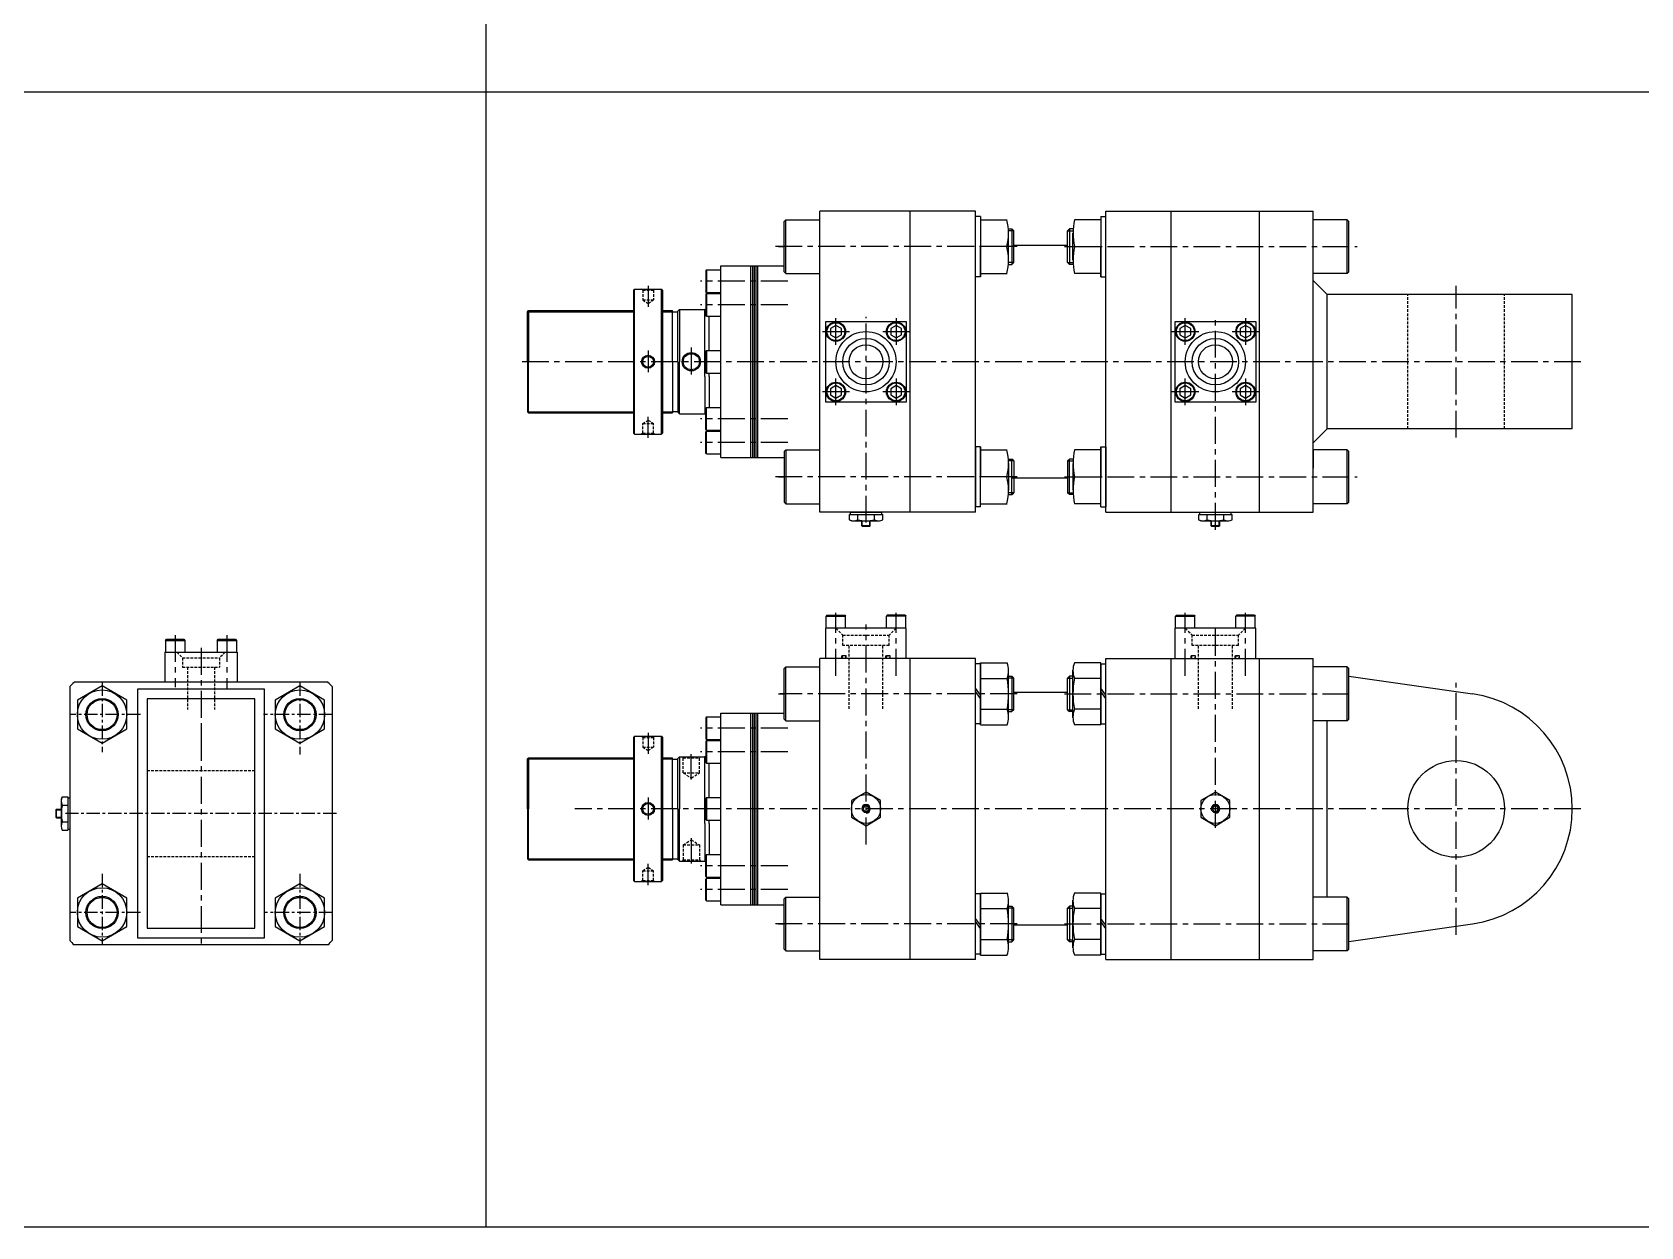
# Model space of a CAD drawing. Extents: x -819 to 10005, y 0 to 4179.
# Drawn here: x 2590 to 4087, y 0 to 1111 of the extents above; entities that cross this region are included whole.
import ezdxf

# ---------------------------------------------------------------- set-up
doc = ezdxf.new("R2010")
doc.units = 0
doc.header["$LTSCALE"] = 10
doc.header["$MEASUREMENT"] = 0
for name, pattern in [('CENTER', [2, 1.25, -0.25, 0.25, -0.25]), ('CENTERX2', [4, 2.5, -0.5, 0.5, -0.5]), ('HIDDEN', [0.375, 0.25, -0.125])]:
    doc.linetypes.add(name, pattern=pattern)
doc.layers.get('0').update_dxf_attribs({"linetype": 'CONTINUOUS'})
for name, color, linetype in [('BOM-UDEF', 3, 'CONTINUOUS'), ('CEN', 1, 'CENTERX2'), ('DIM', 2, 'CONTINUOUS'), ('ML', 7, 'CONTINUOUS')]:
    doc.layers.add(name, color=color, linetype=linetype)

msp = doc.modelspace()

# ---------------------------------------------------------------- linework, layer by layer
for p, q in [((3012.5, 0), (3012.5, 2221.7)), ((6256.2, 1055), (0, 1055)), ((3794.9, 866.9), (3781.9, 879.9)), ((3794.9, 741.9), (3781.9, 728.9)), ((3814.9, 512), (3930.2, 495.5)), ((3814.9, 265.2), (3930.2, 281.7)), ((0, 0), (10004.7, 0))]:
    msp.add_line(p, q)
at = {"color": 7, "linetype": 'Continuous'}
for p, q in [((3350.4, 657.4), (3350.4, 662.4)), ((3350.4, 662.4), (3356.7, 662.4)), ((3351.4, 662.4), (3351.4, 664.4)), ((3351.4, 664.4), (3380.5, 664.4)), ((3356.7, 662.4), (3381.5, 662.4)), ((3358.2, 657.4), (3358.2, 662.4)), ((3373.7, 657.4), (3373.7, 662.4)), ((3380.5, 662.4), (3380.5, 664.4)), ((3381.5, 657.4), (3381.5, 662.4)), ((3675.4, 657.4), (3675.4, 662.4)), ((3675.4, 662.4), (3681.7, 662.4)), ((3676.4, 662.4), (3676.4, 664.4)), ((3676.4, 664.4), (3705.5, 664.4)), ((3681.7, 662.4), (3706.5, 662.4)), ((3683.2, 657.4), (3683.2, 662.4)), ((3698.7, 657.4), (3698.7, 662.4)), ((3705.5, 662.4), (3705.5, 664.4)), ((3706.5, 657.4), (3706.5, 662.4)), ((3353.5, 656.4), (3378.4, 656.4)), ((3361.9, 656.6), (3361.9, 656.6)), ((3361.9, 651.9), (3361.9, 656.4)), ((3361.9, 651.9), (3362.4, 651.4)), ((3369.9, 651.9), (3361.9, 651.9)), ((3362.4, 651.4), (3369.4, 651.4)), ((3369.9, 651.9), (3369.4, 651.4)), ((3369.9, 651.9), (3369.9, 656.4)), ((3678.5, 656.4), (3703.4, 656.4)), ((3686.9, 656.6), (3686.9, 656.6)), ((3686.9, 651.9), (3686.9, 656.4)), ((3686.9, 651.9), (3687.4, 651.4)), ((3694.9, 651.9), (3686.9, 651.9)), ((3687.4, 651.4), (3694.4, 651.4)), ((3694.9, 651.9), (3694.4, 651.4)), ((3694.9, 651.9), (3694.9, 656.4)), ((2617.3, 396.7), (2617.3, 371.9)), ((2618.3, 399.9), (2623.3, 399.9)), ((2618.3, 392.1), (2623.3, 392.1)), ((2623.3, 399.9), (2623.3, 393.6)), ((2623.3, 398.9), (2625.3, 398.9)), ((2623.3, 393.6), (2623.3, 368.7)), ((2625.3, 398.9), (2625.3, 369.7)), ((2612.8, 388.3), (2612.3, 387.8)), ((2612.3, 387.8), (2612.3, 380.8)), ((2612.8, 380.3), (2612.3, 380.8)), ((2612.8, 388.3), (2617.3, 388.3)), ((2612.8, 380.3), (2612.8, 388.3)), ((2612.8, 380.3), (2617.3, 380.3)), ((2617.6, 388.3), (2617.6, 388.3)), ((2618.3, 376.5), (2623.3, 376.5)), ((2618.3, 368.7), (2623.3, 368.7)), ((2623.3, 369.7), (2625.3, 369.7))]:
    msp.add_line(p, q, dxfattribs=at)
for points in [[(3352.4, 380.8), (3365.9, 373), (3379.4, 380.8), (3379.4, 396.4), (3365.9, 404.2), (3352.4, 396.4)], [(3677.4, 380.8), (3690.9, 373), (3704.4, 380.8), (3704.4, 396.4), (3690.9, 404.2), (3677.4, 396.4)], [(3364.5, 391.1), (3363.1, 388.6), (3364.5, 386.1), (3367.4, 386.1), (3368.8, 388.6), (3367.4, 391.1)], [(3689.5, 391.1), (3688.1, 388.6), (3689.5, 386.1), (3692.4, 386.1), (3693.8, 388.6), (3692.4, 391.1)]]:
    msp.add_lwpolyline(points, close=True, dxfattribs=at)
msp.add_circle((3914.9, 388.6), 45)
for centre, radius in [((3365.9, 388.6), 13.5), ((3365.9, 388.6), 3.5), ((3690.9, 388.6), 13.5), ((3690.9, 388.6), 3.5)]:
    msp.add_circle(centre, radius, dxfattribs=at)
for centre, radius, start, end in [((3353.5, 662), 5.62, 235.6158, 270), ((3354.3, 664.6), 8.22, 241.7006, 298.2994), ((3365.9, 687.7), 31.3, 255.6172, 270.0141), ((3366, 687.7), 31.3, 269.9859, 284.3828), ((3377.6, 664.6), 8.22, 241.7006, 298.2994), ((3678.5, 662), 5.62, 235.6158, 270), ((3679.3, 664.6), 8.22, 241.7006, 298.2994), ((3690.9, 687.7), 31.3, 255.6172, 270.0141), ((3691, 687.7), 31.3, 269.9859, 284.3828), ((3702.6, 664.6), 8.22, 241.7006, 298.2994), ((2622.9, 396.7), 5.62, 145.6158, 180), ((2625.5, 396), 8.22, 151.7006, 208.2994), ((2648.7, 384.3), 31.3, 165.6172, 180.0141), ((2648.7, 384.3), 31.3, 179.9859, 194.3828), ((2625.5, 372.6), 8.22, 151.7006, 208.2994)]:
    msp.add_arc(centre, radius, start, end, dxfattribs=at)
msp.add_arc((3914.9, 388.6), 108, 278.1216, 81.8784)
at = {"layer": 'BOM-UDEF', "color": 0}
for p, q in [((2806.3, 499.8), (2688.3, 499.8)), ((2688.3, 499.8), (2688.3, 268.8)), ((2806.3, 268.8), (2806.3, 499.8)), ((2697.3, 490.8), (2697.3, 277.8)), ((2797.3, 490.8), (2697.3, 490.8)), ((2797.3, 277.8), (2797.3, 490.8)), ((2697.3, 277.8), (2797.3, 277.8)), ((2688.3, 268.8), (2806.3, 268.8))]:
    msp.add_line(p, q, dxfattribs=at)
at = {"layer": 'CEN', "color": 7}
for p, q in [((3498.4, 927.9), (3501.7, 927.9)), ((3558.4, 927.9), (3555.2, 927.9)), ((3498.4, 894.9), (3501.7, 894.9)), ((3558.4, 894.9), (3555.2, 894.9)), ((3498.4, 713.9), (3501.7, 713.9)), ((3558.4, 713.9), (3555.2, 713.9)), ((3498.4, 680.9), (3501.7, 680.9)), ((3558.4, 680.9), (3555.2, 680.9)), ((3498.4, 512.1), (3501.7, 512.1)), ((3558.4, 512.1), (3555.2, 512.1)), ((3498.4, 479.1), (3501.7, 479.1)), ((3558.4, 479.1), (3555.2, 479.1)), ((3498.4, 298.1), (3501.7, 298.1)), ((3558.4, 298.1), (3555.2, 298.1)), ((3498.4, 265.1), (3501.7, 265.1)), ((3558.4, 265.1), (3555.2, 265.1))]:
    msp.add_line(p, q, dxfattribs=at)
at = {"layer": 'CEN'}
for p, q in [((3506.4, 911.4), (3281.6, 911.4)), ((3284.5, 911.4), (3289.9, 911.4)), ((3550.5, 911.4), (3822.9, 911.4)), ((3163.2, 875.1), (3163.2, 855.6)), ((3293.2, 879.4), (3211.8, 879.4)), ((3914.9, 733.9), (3914.9, 874.9)), ((3293.2, 857.4), (3211.8, 857.4)), ((3337.9, 820), (3337.9, 844.8)), ((3365.9, 654.8), (3365.9, 846.1)), ((3393.9, 844.8), (3393.9, 820)), ((3662.9, 820), (3662.9, 844.8)), ((3690.9, 648.2), (3690.9, 846.1)), ((3718.9, 844.8), (3718.9, 820)), ((3325.5, 832.4), (3350.4, 832.4)), ((3381.5, 832.4), (3406.4, 832.4)), ((3650.5, 832.4), (3675.4, 832.4)), ((3706.5, 832.4), (3731.4, 832.4)), ((3163.2, 814.9), (3163.2, 794.6)), ((3203.4, 817.5), (3203.4, 791.2)), ((4030.9, 804.4), (3041.8, 804.4)), ((3337.9, 764), (3337.9, 788.8)), ((3393.9, 788.8), (3393.9, 764)), ((3662.9, 764), (3662.9, 788.8)), ((3718.9, 788.8), (3718.9, 764)), ((3350.4, 776.4), (3325.5, 776.4)), ((3406.4, 776.4), (3381.5, 776.4)), ((3675.4, 776.4), (3650.5, 776.4)), ((3731.4, 776.4), (3706.5, 776.4)), ((3163.2, 733.6), (3163.2, 753.2)), ((3293.2, 751.4), (3211.8, 751.4)), ((3293.2, 729.4), (3211.8, 729.4)), ((3506.4, 697.4), (3281.6, 697.4)), ((3284.5, 697.4), (3289.9, 697.4)), ((3550.5, 697.4), (3822.9, 697.4)), ((3337.9, 512.3), (3337.9, 571)), ((3393.9, 512.3), (3393.9, 571)), ((3662.9, 512.3), (3662.9, 571)), ((3718.9, 512.3), (3718.9, 571)), ((3365.9, 355.5), (3365.9, 560)), ((3690.9, 371), (3690.9, 560)), ((2723.3, 550.3), (2723.3, 501.7)), ((2771.3, 550.3), (2771.3, 500.7)), ((2747.3, 538.3), (2747.3, 258.3)), ((3284.5, 495.6), (3289.9, 495.6)), ((3506.4, 495.6), (3285.6, 495.6)), ((3550.5, 495.6), (3818.9, 495.6)), ((3914.9, 271.5), (3914.9, 505.7)), ((2747.3, 467.8), (2747.3, 440.8)), ((3163.2, 459.3), (3163.2, 439.8)), ((3293.2, 463.6), (3211.8, 463.6)), ((3203.4, 415.9), (3203.4, 439.4)), ((3293.2, 441.6), (3211.8, 441.6)), ((3163.2, 399.1), (3163.2, 378.8)), ((4030.9, 388.6), (3094.9, 388.6)), ((3203.4, 361.3), (3203.4, 337.8)), ((3163.2, 317.8), (3163.2, 337.4)), ((3293.2, 335.6), (3211.8, 335.6)), ((3293.2, 313.6), (3211.8, 313.6)), ((3506.4, 281.6), (3281.6, 281.6)), ((3284.5, 281.6), (3289.9, 281.6)), ((3550.5, 281.6), (3781.9, 281.6)), ((3550.5, 281.6), (3818.9, 281.6))]:
    msp.add_line(p, q, dxfattribs=at)
at = {"layer": 'DIM'}
for p, q in [((3503.4, 926.1), (3498.4, 926.1)), ((3553.4, 926.1), (3558.4, 926.1)), ((3503.4, 896.6), (3498.4, 896.6)), ((3553.4, 896.6), (3558.4, 896.6)), ((3050.9, 850.9), (3149.7, 850.9)), ((3050.9, 850.9), (3149.7, 850.9)), ((3176.7, 850.9), (3185.9, 850.9)), ((3176.7, 850.9), (3185.9, 850.9)), ((3050.9, 757.9), (3149.7, 757.9)), ((3050.9, 757.9), (3149.7, 757.9)), ((3176.7, 757.9), (3185.9, 757.9)), ((3176.7, 757.9), (3185.9, 757.9)), ((3503.4, 712.1), (3498.4, 712.1)), ((3553.4, 712.1), (3558.4, 712.1)), ((3503.4, 682.6), (3498.4, 682.6)), ((3553.4, 682.6), (3558.4, 682.6)), ((3503.4, 510.3), (3498.4, 510.3)), ((3553.4, 510.3), (3558.4, 510.3)), ((3503.4, 480.8), (3498.4, 480.8)), ((3553.4, 480.8), (3558.4, 480.8)), ((3050.9, 435.1), (3149.7, 435.1)), ((3050.9, 435.1), (3149.7, 435.1)), ((3176.7, 435.1), (3185.9, 435.1)), ((3176.7, 435.1), (3185.9, 435.1)), ((3050.9, 342.1), (3149.7, 342.1)), ((3050.9, 342.1), (3149.7, 342.1)), ((3176.7, 342.1), (3185.9, 342.1)), ((3176.7, 342.1), (3185.9, 342.1)), ((3503.4, 296.3), (3498.4, 296.3)), ((3553.4, 296.3), (3558.4, 296.3)), ((3503.4, 266.8), (3498.4, 266.8)), ((3553.4, 266.8), (3558.4, 266.8))]:
    msp.add_line(p, q, dxfattribs=at)
at = {"layer": 'ML'}
for p, q in [((3467.9, 944.4), (3322.9, 944.4)), ((3322.9, 664.4), (3322.9, 944.4)), ((3322.9, 664.4), (3322.9, 944.4)), ((3322.9, 664.4), (3322.9, 944.4)), ((3406.9, 664.4), (3406.9, 944.4)), ((3467.9, 664.4), (3467.9, 944.4)), ((3588.9, 944.4), (3781.9, 944.4)), ((3588.9, 664.4), (3588.9, 944.4)), ((3649.9, 664.4), (3649.9, 944.4)), ((3731.9, 664.4), (3731.9, 944.4)), ((3731.9, 664.4), (3731.9, 944.4)), ((3731.9, 664.4), (3731.9, 944.4)), ((3781.9, 664.4), (3781.9, 944.4)), ((3289.9, 934.9), (3291.4, 936.4)), ((3291.4, 936.4), (3289.9, 934.9)), ((3289.9, 887.9), (3289.9, 934.9)), ((3291.4, 886.4), (3291.4, 936.4)), ((3291.4, 936.4), (3322.9, 936.4)), ((3467.9, 883.4), (3467.9, 939.4)), ((3472.4, 939.4), (3467.9, 939.4)), ((3472.4, 939.4), (3472.4, 883.4)), ((3472.4, 936.4), (3497.1, 936.4)), ((3501.7, 927.9), (3501.7, 894.9)), ((3501.7, 927.9), (3503.4, 926.1)), ((3555.2, 927.9), (3553.4, 926.1)), ((3555.2, 927.9), (3555.2, 894.9)), ((3584.4, 936.4), (3559.8, 936.4)), ((3584.4, 939.4), (3584.4, 883.4)), ((3584.4, 939.4), (3588.9, 939.4)), ((3588.9, 883.4), (3588.9, 939.4)), ((3813.4, 936.4), (3781.9, 936.4)), ((3813.4, 886.4), (3813.4, 936.4)), ((3813.4, 936.4), (3814.9, 934.9)), ((3814.9, 934.9), (3813.4, 936.4)), ((3814.9, 887.9), (3814.9, 934.9)), ((3498.4, 898.9), (3498.4, 923.9)), ((3503.4, 896.6), (3503.4, 926.1)), ((3503.4, 898.9), (3503.4, 923.9)), ((3553.4, 896.6), (3553.4, 926.1)), ((3553.4, 898.9), (3553.4, 923.9)), ((3558.4, 898.9), (3558.4, 923.9)), ((3472.4, 883.4), (3472.4, 911.4)), ((3497.1, 911.4), (3472.4, 911.4)), ((3553.4, 912.5), (3503.4, 912.5)), ((3559.8, 911.4), (3584.4, 911.4)), ((3584.4, 883.4), (3584.4, 911.4)), ((3217.6, 889.9), (3216.9, 889.2)), ((3216.9, 889.2), (3216.9, 869.6)), ((3217.6, 889.9), (3230.9, 889.9)), ((3217.6, 889.9), (3217.6, 868.9)), ((3230.9, 715.2), (3230.9, 893.5)), ((3230.9, 893.5), (3289.9, 893.5)), ((3258.9, 715.2), (3258.9, 893.5)), ((3260.5, 715.2), (3260.5, 893.5)), ((3262.1, 715.2), (3262.1, 893.5)), ((3263.7, 715.2), (3263.7, 893.5)), ((3265.3, 715.2), (3265.3, 893.5)), ((3291.4, 886.4), (3289.9, 887.9)), ((3289.9, 887.9), (3291.4, 886.4)), ((3291.4, 886.4), (3322.9, 886.4)), ((3472.4, 883.4), (3467.9, 883.4)), ((3472.4, 886.4), (3497.1, 886.4)), ((3503.4, 896.6), (3501.7, 894.9)), ((3553.4, 896.6), (3555.2, 894.9)), ((3584.4, 886.4), (3559.8, 886.4)), ((3584.4, 883.4), (3588.9, 883.4)), ((3813.4, 886.4), (3781.9, 886.4)), ((3814.9, 887.9), (3813.4, 886.4)), ((3813.4, 886.4), (3814.9, 887.9)), ((3150.7, 871.9), (3149.7, 870.9)), ((3149.7, 870.9), (3149.7, 737.9)), ((3150.7, 736.9), (3150.7, 871.9)), ((3150.7, 871.9), (3175.7, 871.9)), ((3175.7, 736.9), (3175.7, 871.9)), ((3175.7, 871.9), (3176.7, 870.9)), ((3176.7, 870.9), (3176.7, 737.9)), ((3217.6, 868.9), (3216.9, 869.6)), ((3217.6, 867.9), (3216.9, 867.2)), ((3217.6, 868.9), (3230.9, 868.9)), ((3217.6, 867.9), (3230.9, 867.9)), ((3217.6, 867.9), (3217.6, 846.9)), ((3216.9, 853.3), (3215.9, 852.9)), ((3216.9, 867.2), (3216.9, 847.6)), ((4022.9, 866.9), (3794.9, 866.9)), ((3794.9, 741.9), (3794.9, 866.9)), ((4022.9, 741.9), (4022.9, 866.9)), ((3050.9, 850.9), (3051.9, 851.9)), ((3050.9, 850.9), (3051.9, 851.9)), ((3050.9, 804.4), (3050.9, 850.9)), ((3050.9, 804.4), (3050.9, 850.9)), ((3051.9, 851.9), (3149.7, 851.9)), ((3051.9, 851.9), (3051.9, 804.4)), ((3051.9, 851.9), (3149.7, 851.9)), ((3051.9, 851.9), (3051.9, 804.4)), ((3176.7, 851.9), (3185.9, 851.9)), ((3176.7, 851.9), (3185.9, 851.9)), ((3185.9, 804.4), (3185.9, 851.9)), ((3185.9, 804.4), (3185.9, 851.9)), ((3185.9, 850.8), (3190.9, 850.8)), ((3185.9, 850.8), (3190.9, 850.8)), ((3190.9, 851.4), (3192.4, 852.9)), ((3190.9, 804.4), (3190.9, 851.4)), ((3192.4, 852.9), (3215.9, 852.9)), ((3192.4, 852.9), (3192.4, 804.4)), ((3215.9, 790.8), (3215.9, 852.9)), ((3217.6, 846.9), (3216.9, 847.6)), ((3217.6, 846.9), (3230.9, 846.9)), ((3219.9, 814.9), (3219.9, 846.9)), ((3328.4, 766.9), (3328.4, 841.9)), ((3328.4, 841.9), (3403.4, 841.9)), ((3403.4, 841.9), (3403.4, 766.9)), ((3653.4, 766.9), (3653.4, 841.9)), ((3653.4, 841.9), (3728.4, 841.9)), ((3728.4, 841.9), (3728.4, 766.9)), ((3217.6, 814.9), (3216.9, 814.2)), ((3216.9, 814.2), (3216.9, 794.6)), ((3217.6, 814.9), (3230.9, 814.9)), ((3217.6, 814.9), (3217.6, 793.9)), ((3050.9, 804.4), (3050.9, 757.9)), ((3050.9, 804.4), (3050.9, 757.9)), ((3051.9, 756.9), (3051.9, 804.4)), ((3051.9, 756.9), (3051.9, 804.4)), ((3185.9, 804.4), (3185.9, 756.9)), ((3185.9, 804.4), (3185.9, 756.9)), ((3190.9, 804.4), (3190.9, 757.4)), ((3190.9, 804.4), (3190.9, 757.4)), ((3192.4, 755.9), (3192.4, 804.4)), ((3217.6, 793.9), (3216.9, 794.6)), ((3217.6, 793.9), (3230.9, 793.9)), ((3219.9, 790.8), (3219.9, 793.9)), ((3215.9, 790.8), (3215.9, 755.9)), ((3219.9, 790.8), (3219.9, 761.9)), ((3403.4, 766.9), (3328.4, 766.9)), ((3728.4, 766.9), (3653.4, 766.9)), ((3050.9, 757.9), (3051.9, 756.9)), ((3050.9, 757.9), (3051.9, 756.9)), ((3051.9, 756.9), (3149.7, 756.9)), ((3051.9, 756.9), (3149.7, 756.9)), ((3176.7, 756.9), (3185.9, 756.9)), ((3176.7, 756.9), (3185.9, 756.9)), ((3185.9, 758), (3190.9, 758)), ((3185.9, 758), (3190.9, 758)), ((3190.9, 757.4), (3192.4, 755.9)), ((3192.4, 755.9), (3215.9, 755.9)), ((3216.9, 755.5), (3215.9, 755.9)), ((3217.6, 761.9), (3216.9, 761.2)), ((3216.9, 741.6), (3216.9, 761.2)), ((3217.6, 740.9), (3217.6, 761.9)), ((3217.6, 761.9), (3230.9, 761.9)), ((3150.7, 736.9), (3149.7, 737.9)), ((3150.7, 736.9), (3175.7, 736.9)), ((3175.7, 736.9), (3176.7, 737.9)), ((3217.6, 740.9), (3216.9, 741.6)), ((3217.6, 739.9), (3216.9, 739.2)), ((3216.9, 719.6), (3216.9, 739.2)), ((3217.6, 740.9), (3230.9, 740.9)), ((3217.6, 718.9), (3217.6, 739.9)), ((3217.6, 739.9), (3230.9, 739.9)), ((4022.9, 741.9), (3794.9, 741.9)), ((3217.6, 718.9), (3216.9, 719.6)), ((3217.6, 718.9), (3230.9, 718.9)), ((3291.4, 722.4), (3289.9, 720.9)), ((3289.9, 720.9), (3291.4, 722.4)), ((3289.9, 720.9), (3289.9, 673.9)), ((3291.4, 722.4), (3322.9, 722.4)), ((3291.4, 722.4), (3291.4, 672.4)), ((3467.9, 725.4), (3467.9, 669.4)), ((3472.4, 725.4), (3467.9, 725.4)), ((3472.4, 669.4), (3472.4, 725.4)), ((3472.4, 725.4), (3472.4, 697.4)), ((3472.4, 722.4), (3497.1, 722.4)), ((3584.4, 722.4), (3559.8, 722.4)), ((3584.4, 725.4), (3584.4, 697.4)), ((3584.4, 669.4), (3584.4, 725.4)), ((3584.4, 725.4), (3588.9, 725.4)), ((3588.9, 725.4), (3588.9, 669.4)), ((3813.4, 722.4), (3781.9, 722.4)), ((3781.9, 722.4), (3781.9, 705.3)), ((3813.4, 672.4), (3813.4, 722.4)), ((3814.9, 720.9), (3813.4, 722.4)), ((3813.4, 722.4), (3814.9, 720.9)), ((3814.9, 673.9), (3814.9, 720.9)), ((3230.9, 715.2), (3289.9, 715.2)), ((3498.4, 709.9), (3498.4, 684.9)), ((3501.7, 680.9), (3501.7, 713.9)), ((3503.4, 712.1), (3501.7, 713.9)), ((3503.4, 712.1), (3503.4, 682.6)), ((3503.4, 709.9), (3503.4, 684.9)), ((3553.4, 712.1), (3555.2, 713.9)), ((3553.4, 712.1), (3553.4, 682.6)), ((3553.4, 709.9), (3553.4, 684.9)), ((3555.2, 680.9), (3555.2, 713.9)), ((3558.4, 709.9), (3558.4, 684.9)), ((3497.1, 697.4), (3472.4, 697.4)), ((3553.4, 696.2), (3500.9, 696.2)), ((3559.8, 697.4), (3584.4, 697.4)), ((3289.9, 673.9), (3291.4, 672.4)), ((3291.4, 672.4), (3289.9, 673.9)), ((3501.7, 680.9), (3503.4, 682.6)), ((3555.2, 680.9), (3553.4, 682.6)), ((3813.4, 672.4), (3814.9, 673.9)), ((3814.9, 673.9), (3813.4, 672.4)), ((3291.4, 672.4), (3322.9, 672.4)), ((3467.9, 664.4), (3322.9, 664.4)), ((3472.4, 669.4), (3467.9, 669.4)), ((3472.4, 672.4), (3497.1, 672.4)), ((3584.4, 672.4), (3559.8, 672.4)), ((3584.4, 669.4), (3588.9, 669.4)), ((3588.9, 664.4), (3731.9, 664.4)), ((3588.9, 664.4), (3781.9, 664.4)), ((3813.4, 672.4), (3781.9, 672.4)), ((3403.4, 556.6), (3328.4, 556.6)), ((3328.4, 528.6), (3328.4, 556.6)), ((3329.6, 568.6), (3328.9, 567.9)), ((3328.9, 567.9), (3346.9, 567.9)), ((3328.9, 556.6), (3328.9, 567.9)), ((3329.6, 568.6), (3346.2, 568.6)), ((3346.2, 568.6), (3346.9, 567.9)), ((3346.9, 556.6), (3346.9, 567.9)), ((3385.6, 568.6), (3384.9, 567.9)), ((3384.9, 556.6), (3384.9, 567.9)), ((3402.9, 567.9), (3384.9, 567.9)), ((3402.2, 568.6), (3385.6, 568.6)), ((3402.2, 568.6), (3402.9, 567.9)), ((3402.9, 556.6), (3402.9, 567.9)), ((3403.4, 528.6), (3403.4, 556.6)), ((3728.4, 556.6), (3653.4, 556.6)), ((3653.4, 528.6), (3653.4, 556.6)), ((3654.6, 568.6), (3653.9, 567.9)), ((3653.9, 567.9), (3671.9, 567.9)), ((3653.9, 556.6), (3653.9, 567.9)), ((3654.6, 568.6), (3671.2, 568.6)), ((3671.2, 568.6), (3671.9, 567.9)), ((3671.9, 556.6), (3671.9, 567.9)), ((3710.6, 568.6), (3709.9, 567.9)), ((3727.9, 567.9), (3709.9, 567.9)), ((3709.9, 556.6), (3709.9, 567.9)), ((3727.2, 568.6), (3710.6, 568.6)), ((3727.2, 568.6), (3727.9, 567.9)), ((3727.9, 556.6), (3727.9, 567.9)), ((3728.4, 528.6), (3728.4, 556.6)), ((2714.3, 545.3), (2715.3, 546.3)), ((2714.3, 545.3), (2732.3, 545.3)), ((2714.3, 545.3), (2714.3, 534.3)), ((2715.3, 546.3), (2731.3, 546.3)), ((2731.3, 546.3), (2732.3, 545.3)), ((2732.3, 545.3), (2732.3, 534.3)), ((2762.3, 545.3), (2763.3, 546.3)), ((2762.3, 545.3), (2780.3, 545.3)), ((2762.3, 545.3), (2762.3, 534.3)), ((2763.3, 546.3), (2779.3, 546.3)), ((2779.3, 546.3), (2780.3, 545.3)), ((2780.3, 545.3), (2780.3, 534.3)), ((2713.8, 534.3), (2780.8, 534.3)), ((2713.8, 534.3), (2713.8, 506.3)), ((2780.8, 534.3), (2780.8, 506.3)), ((3322.9, 248.6), (3322.9, 528.6)), ((3467.9, 528.6), (3322.9, 528.6)), ((3406.9, 248.6), (3406.9, 528.6)), ((3467.9, 248.6), (3467.9, 528.6)), ((3472.4, 466.7), (3472.4, 524.4)), ((3472.4, 524.4), (3497.1, 524.4)), ((3584.4, 524.4), (3559.8, 524.4)), ((3584.4, 466.7), (3584.4, 524.4)), ((3588.9, 528.6), (3781.9, 528.6)), ((3588.9, 248.6), (3588.9, 528.6)), ((3588.9, 248.6), (3588.9, 528.6)), ((3649.9, 248.6), (3649.9, 528.6)), ((3731.9, 248.6), (3731.9, 528.6)), ((3731.9, 248.6), (3731.9, 528.6)), ((3781.9, 248.6), (3781.9, 528.6)), ((3291.4, 520.6), (3289.9, 519.1)), ((3289.9, 519.1), (3291.4, 520.6)), ((3289.9, 472.1), (3289.9, 519.1)), ((3291.4, 470.6), (3291.4, 520.6)), ((3291.4, 520.6), (3322.9, 520.6)), ((3467.9, 467.6), (3467.9, 523.6)), ((3472.4, 523.6), (3467.9, 523.6)), ((3472.4, 523.6), (3472.4, 467.6)), ((3472.4, 510), (3497.1, 510)), ((3498.4, 473.4), (3498.4, 517.8)), ((3501.7, 512.1), (3501.7, 479.1)), ((3501.7, 512.1), (3503.4, 510.3)), ((3503.4, 480.8), (3503.4, 510.3)), ((3555.2, 512.1), (3553.4, 510.3)), ((3553.4, 480.8), (3553.4, 510.3)), ((3555.2, 512.1), (3555.2, 479.1)), ((3558.4, 473.4), (3558.4, 517.8)), ((3584.4, 510), (3559.8, 510)), ((3584.4, 523.6), (3584.4, 467.6)), ((3584.4, 523.6), (3588.9, 523.6)), ((3588.9, 467.6), (3588.9, 523.6)), ((3731.9, 467.6), (3731.9, 523.6)), ((3813.4, 520.6), (3781.9, 520.6)), ((3813.4, 470.6), (3813.4, 520.6)), ((3813.4, 520.6), (3814.9, 519.1)), ((3814.9, 519.1), (3813.4, 520.6)), ((3814.9, 472.1), (3814.9, 519.1)), ((2625.3, 502.5), (2625.3, 266.2)), ((2865.5, 506.3), (2629.2, 506.3)), ((2869.3, 502.5), (2869.3, 266.2)), ((3472.4, 494.5), (3467.9, 500.8)), ((3472.4, 491.4), (3467.9, 497.8)), ((3553.4, 496.7), (3503.4, 496.7)), ((3588.9, 494.5), (3584.4, 500.8)), ((3588.9, 491.4), (3584.4, 497.8)), ((3472.4, 481.2), (3497.1, 481.2)), ((3503.4, 480.8), (3501.7, 479.1)), ((3553.4, 480.8), (3555.2, 479.1)), ((3584.4, 481.2), (3559.8, 481.2)), ((3217.6, 474.1), (3216.9, 473.4)), ((3216.9, 473.4), (3216.9, 453.8)), ((3217.6, 474.1), (3230.9, 474.1)), ((3217.6, 474.1), (3217.6, 453.1)), ((3230.9, 299.4), (3230.9, 477.7)), ((3230.9, 477.7), (3289.9, 477.7)), ((3258.9, 299.4), (3258.9, 477.7)), ((3260.5, 299.4), (3260.5, 477.7)), ((3262.1, 299.4), (3262.1, 477.7)), ((3263.7, 299.4), (3263.7, 477.7)), ((3265.3, 299.4), (3265.3, 477.7)), ((3289.9, 472.1), (3291.4, 470.6)), ((3291.4, 470.6), (3289.9, 472.1)), ((3291.4, 470.6), (3322.9, 470.6)), ((3472.4, 467.6), (3467.9, 467.6)), ((3472.4, 466.7), (3497.1, 466.7)), ((3584.4, 466.7), (3559.8, 466.7)), ((3584.4, 467.6), (3588.9, 467.6)), ((3813.4, 470.6), (3781.9, 470.6)), ((3794.9, 306.6), (3794.9, 470.6)), ((3814.9, 472.1), (3813.4, 470.6)), ((3813.4, 470.6), (3814.9, 472.1)), ((3150.7, 456.1), (3149.7, 455.1)), ((3149.7, 455.1), (3149.7, 322.1)), ((3150.7, 321.1), (3150.7, 456.1)), ((3150.7, 456.1), (3175.7, 456.1)), ((3175.7, 321.1), (3175.7, 456.1)), ((3175.7, 456.1), (3176.7, 455.1)), ((3176.7, 455.1), (3176.7, 322.1)), ((3217.6, 453.1), (3216.9, 453.8)), ((3217.6, 452.1), (3216.9, 451.4)), ((3216.9, 451.4), (3216.9, 431.8)), ((3217.6, 453.1), (3230.9, 453.1)), ((3217.6, 452.1), (3230.9, 452.1)), ((3217.6, 452.1), (3217.6, 431.1)), ((3050.9, 435.1), (3051.9, 436.1)), ((3050.9, 435.1), (3051.9, 436.1)), ((3050.9, 388.6), (3050.9, 435.1)), ((3050.9, 388.6), (3050.9, 435.1)), ((3051.9, 436.1), (3149.7, 436.1)), ((3051.9, 436.1), (3051.9, 388.6)), ((3051.9, 436.1), (3149.7, 436.1)), ((3051.9, 436.1), (3051.9, 388.6)), ((3176.7, 436.1), (3185.9, 436.1)), ((3176.7, 436.1), (3185.9, 436.1)), ((3185.9, 388.6), (3185.9, 436.1)), ((3185.9, 388.6), (3185.9, 436.1)), ((3185.9, 435), (3190.9, 435)), ((3185.9, 435), (3190.9, 435)), ((3190.9, 435.6), (3192.4, 437.1)), ((3190.9, 388.6), (3190.9, 435.6)), ((3192.4, 437.1), (3215.9, 437.1)), ((3192.4, 437.1), (3192.4, 388.6)), ((3216.9, 437.5), (3215.9, 437.1)), ((3215.9, 375), (3215.9, 437.1)), ((3217.6, 431.1), (3216.9, 431.8)), ((3217.6, 431.1), (3230.9, 431.1)), ((3219.9, 399.1), (3219.9, 431.1)), ((3217.6, 399.1), (3216.9, 398.4)), ((3216.9, 398.4), (3216.9, 378.8)), ((3217.6, 399.1), (3230.9, 399.1)), ((3217.6, 399.1), (3217.6, 378.1)), ((3050.9, 388.6), (3050.9, 342.1)), ((3050.9, 388.6), (3050.9, 342.1)), ((3051.9, 341.1), (3051.9, 388.6)), ((3051.9, 341.1), (3051.9, 388.6)), ((3185.9, 388.6), (3185.9, 341.1)), ((3185.9, 388.6), (3185.9, 341.1)), ((3190.9, 388.6), (3190.9, 341.6)), ((3190.9, 388.6), (3190.9, 341.6)), ((3192.4, 340.1), (3192.4, 388.6)), ((3215.9, 375), (3215.9, 340.1)), ((3217.6, 378.1), (3216.9, 378.8)), ((3217.6, 378.1), (3230.9, 378.1)), ((3219.9, 375), (3219.9, 378.1)), ((3219.9, 375), (3219.9, 346.1)), ((3217.6, 346.1), (3216.9, 345.4)), ((3216.9, 325.8), (3216.9, 345.4)), ((3217.6, 325.1), (3217.6, 346.1)), ((3217.6, 346.1), (3230.9, 346.1)), ((3050.9, 342.1), (3051.9, 341.1)), ((3050.9, 342.1), (3051.9, 341.1)), ((3051.9, 341.1), (3149.7, 341.1)), ((3051.9, 341.1), (3149.7, 341.1)), ((3176.7, 341.1), (3185.9, 341.1)), ((3176.7, 341.1), (3185.9, 341.1)), ((3185.9, 342.2), (3190.9, 342.2)), ((3185.9, 342.2), (3190.9, 342.2)), ((3190.9, 341.6), (3192.4, 340.1)), ((3192.4, 340.1), (3215.9, 340.1)), ((3216.9, 339.7), (3215.9, 340.1)), ((3150.7, 321.1), (3149.7, 322.1)), ((3150.7, 321.1), (3175.7, 321.1)), ((3175.7, 321.1), (3176.7, 322.1)), ((3217.6, 325.1), (3216.9, 325.8)), ((3217.6, 324.1), (3216.9, 323.4)), ((3216.9, 303.8), (3216.9, 323.4)), ((3217.6, 325.1), (3230.9, 325.1)), ((3217.6, 303.1), (3217.6, 324.1)), ((3217.6, 324.1), (3230.9, 324.1)), ((3217.6, 303.1), (3216.9, 303.8)), ((3217.6, 303.1), (3230.9, 303.1)), ((3230.9, 299.4), (3289.9, 299.4)), ((3291.4, 306.6), (3289.9, 305.1)), ((3289.9, 305.1), (3291.4, 306.6)), ((3289.9, 258.1), (3289.9, 305.1)), ((3291.4, 306.6), (3322.9, 306.6)), ((3291.4, 256.6), (3291.4, 306.6)), ((3467.9, 253.6), (3467.9, 309.6)), ((3472.4, 309.6), (3467.9, 309.6)), ((3472.4, 310.4), (3497.1, 310.4)), ((3472.4, 252.7), (3472.4, 310.4)), ((3472.4, 309.6), (3472.4, 253.6)), ((3498.4, 259.4), (3498.4, 303.8)), ((3558.4, 259.4), (3558.4, 303.8)), ((3584.4, 310.4), (3559.8, 310.4)), ((3584.4, 252.7), (3584.4, 310.4)), ((3584.4, 309.6), (3584.4, 253.6)), ((3584.4, 309.6), (3588.9, 309.6)), ((3588.9, 253.6), (3588.9, 309.6)), ((3813.4, 306.6), (3781.9, 306.6)), ((3813.4, 256.6), (3813.4, 306.6)), ((3814.9, 305.1), (3813.4, 306.6)), ((3813.4, 306.6), (3814.9, 305.1)), ((3814.9, 258.1), (3814.9, 305.1)), ((3472.4, 280.5), (3467.9, 286.8)), ((3472.4, 296), (3497.1, 296)), ((3501.7, 298.1), (3501.7, 265.1)), ((3501.7, 298.1), (3503.4, 296.3)), ((3503.4, 266.8), (3503.4, 296.3)), ((3555.2, 298.1), (3553.4, 296.3)), ((3553.4, 266.8), (3553.4, 296.3)), ((3555.2, 298.1), (3555.2, 265.1)), ((3584.4, 296), (3559.8, 296)), ((3588.9, 280.5), (3584.4, 286.8)), ((3472.4, 277.4), (3467.9, 283.8)), ((3553.4, 280.4), (3503.4, 280.4)), ((3588.9, 277.4), (3584.4, 283.8)), ((2865.5, 262.3), (2629.2, 262.3)), ((3289.9, 258.1), (3291.4, 256.6)), ((3291.4, 256.6), (3289.9, 258.1)), ((3291.4, 256.6), (3322.9, 256.6)), ((3472.4, 267.2), (3497.1, 267.2)), ((3503.4, 266.8), (3501.7, 265.1)), ((3553.4, 266.8), (3555.2, 265.1)), ((3584.4, 267.2), (3559.8, 267.2)), ((3813.4, 256.6), (3781.9, 256.6)), ((3813.4, 256.6), (3814.9, 258.1)), ((3814.9, 258.1), (3813.4, 256.6)), ((3467.9, 248.6), (3322.9, 248.6)), ((3472.4, 253.6), (3467.9, 253.6)), ((3472.4, 252.7), (3497.1, 252.7)), ((3584.4, 252.7), (3559.8, 252.7)), ((3584.4, 253.6), (3588.9, 253.6)), ((3588.9, 248.6), (3781.9, 248.6))]:
    msp.add_line(p, q, dxfattribs=at)
at = {"layer": 'ML', "color": 2, "linetype": 'HIDDEN'}
for p, q in [((3158.2, 870.9), (3157.2, 871.9)), ((3158.2, 870.9), (3168.2, 870.9)), ((3158.2, 870.9), (3158.2, 861.9)), ((3168.2, 870.9), (3169.2, 871.9)), ((3168.2, 870.9), (3168.2, 861.9)), ((3158.2, 861.9), (3168.2, 861.9)), ((3158.2, 861.9), (3163.2, 858.7)), ((3163.2, 858.7), (3168.2, 861.9)), ((3869.9, 741.9), (3869.9, 866.9)), ((3959.9, 741.9), (3959.9, 866.9)), ((3158.2, 746.9), (3163.2, 750.1)), ((3163.2, 750.1), (3168.2, 746.9)), ((3158.2, 737.9), (3157.2, 736.9)), ((3158.2, 746.9), (3168.2, 746.9)), ((3158.2, 737.9), (3158.2, 746.9)), ((3158.2, 737.9), (3168.2, 737.9)), ((3168.2, 737.9), (3168.2, 746.9)), ((3168.2, 737.9), (3169.2, 736.9)), ((3337.9, 556.6), (3344.3, 550.2)), ((3393.9, 556.6), (3387.5, 550.2)), ((3662.9, 556.6), (3669.3, 550.2)), ((3718.9, 556.6), (3712.5, 550.2)), ((3344.3, 540.6), (3344.3, 550.2)), ((3344.3, 550.2), (3387.5, 550.2)), ((3387.5, 540.6), (3344.3, 540.6)), ((3350.2, 481.6), (3350.2, 540.6)), ((3381.7, 481.6), (3381.7, 540.6)), ((3387.5, 540.6), (3387.5, 550.2)), ((3669.3, 550.2), (3712.5, 550.2)), ((3669.3, 540.6), (3669.3, 550.2)), ((3712.5, 540.6), (3669.3, 540.6)), ((3675.2, 481.6), (3675.2, 540.6)), ((3706.7, 481.6), (3706.7, 540.6)), ((3712.5, 540.6), (3712.5, 550.2)), ((2724.8, 534.3), (2730.1, 529.1)), ((2730.1, 529.1), (2764.6, 529.1)), ((2730.1, 529.1), (2730.1, 520.3)), ((2769.8, 534.3), (2764.6, 529.1)), ((2764.6, 529.1), (2764.6, 520.3)), ((3343.4, 528.6), (3343.4, 531)), ((3347.4, 531), (3343.4, 531)), ((3347.4, 528.6), (3347.4, 531)), ((3384.4, 528.6), (3384.4, 531)), ((3388.4, 531), (3384.4, 531)), ((3384.4, 531), (3388.4, 531)), ((3384.4, 528.6), (3384.4, 531)), ((3388.4, 528.6), (3388.4, 531)), ((3388.4, 528.6), (3388.4, 531)), ((3672.4, 531), (3668.4, 531)), ((3668.4, 528.6), (3668.4, 531)), ((3672.4, 528.6), (3672.4, 531)), ((3709.4, 528.6), (3709.4, 531)), ((3709.4, 531), (3713.4, 531)), ((3713.4, 531), (3709.4, 531)), ((3709.4, 528.6), (3709.4, 531)), ((3713.4, 528.6), (3713.4, 531)), ((3713.4, 528.6), (3713.4, 531)), ((2730.1, 520.3), (2764.6, 520.3)), ((2734.8, 520.3), (2734.8, 481)), ((2759.8, 520.3), (2759.8, 481)), ((3158.2, 455.1), (3157.2, 456.1)), ((3158.2, 455.1), (3168.2, 455.1)), ((3158.2, 455.1), (3158.2, 446.1)), ((3168.2, 455.1), (3169.2, 456.1)), ((3168.2, 455.1), (3168.2, 446.1)), ((3158.2, 446.1), (3168.2, 446.1)), ((3158.2, 446.1), (3163.2, 442.9)), ((3163.2, 442.9), (3168.2, 446.1)), ((3195.9, 436.1), (3194.9, 437.1)), ((3195.9, 422.1), (3195.9, 436.1)), ((3195.9, 436.1), (3210.9, 436.1)), ((3210.9, 436.1), (3211.9, 437.1)), ((3210.9, 422.1), (3210.9, 436.1)), ((2697.3, 424.3), (2797.3, 424.3)), ((3195.9, 422.1), (3210.9, 422.1)), ((3195.9, 422.1), (3203.4, 417.3)), ((3203.4, 417.3), (3210.9, 422.1)), ((3195.9, 355.1), (3203.4, 359.9)), ((3203.4, 359.9), (3210.9, 355.1)), ((2697.3, 344.3), (2797.3, 344.3)), ((3195.9, 355.1), (3210.9, 355.1)), ((3195.9, 355.1), (3195.9, 341.1)), ((3210.9, 355.1), (3210.9, 341.1)), ((3158.2, 331.1), (3163.2, 334.3)), ((3158.2, 331.1), (3168.2, 331.1)), ((3158.2, 322.1), (3158.2, 331.1)), ((3163.2, 334.3), (3168.2, 331.1)), ((3168.2, 322.1), (3168.2, 331.1)), ((3195.9, 341.1), (3194.9, 340.1)), ((3195.9, 341.1), (3210.9, 341.1)), ((3210.9, 341.1), (3211.9, 340.1)), ((3158.2, 322.1), (3157.2, 321.1)), ((3158.2, 322.1), (3168.2, 322.1)), ((3168.2, 322.1), (3169.2, 321.1))]:
    msp.add_line(p, q, dxfattribs=at)
at = {"layer": 'ML', "color": 2}
for p, q in [((3362.4, 656.6), (3362.4, 656.6)), ((3362.4, 651.4), (3362.4, 656.4)), ((3369.4, 651.4), (3369.4, 656.4)), ((3687.4, 656.6), (3687.4, 656.6)), ((3687.4, 651.4), (3687.4, 656.4)), ((3694.4, 651.4), (3694.4, 656.4)), ((2612.3, 387.8), (2617.3, 387.8)), ((2612.3, 380.8), (2617.3, 380.8)), ((2617.5, 387.8), (2617.5, 387.8))]:
    msp.add_line(p, q, dxfattribs=at)
at = {"layer": 'ML', "color": 1, "linetype": 'CENTER'}
for p, q in [((2655.3, 506.3), (2655.3, 441.3)), ((2839.3, 506.3), (2839.3, 439.3)), ((2691, 476.3), (2625.3, 476.3)), ((2869.3, 476.3), (2805.4, 476.3)), ((2873.3, 384.3), (2621.3, 384.3)), ((2655.3, 328.3), (2655.3, 262.3)), ((2839.3, 328.3), (2839.3, 262.3)), ((2691, 292.3), (2625.3, 292.3)), ((2869.3, 292.3), (2806, 292.3))]:
    msp.add_line(p, q, dxfattribs=at)
at = {"layer": 'ML'}
for points in [[(3337.9, 838.2), (3332.9, 835.3), (3332.9, 829.5), (3337.9, 826.5), (3343, 829.5), (3343, 835.3)], [(3393.9, 838.2), (3388.9, 835.3), (3388.9, 829.5), (3393.9, 826.5), (3399, 829.5), (3399, 835.3)], [(3662.9, 838.2), (3657.9, 835.3), (3657.9, 829.5), (3662.9, 826.5), (3668, 829.5), (3668, 835.3)], [(3718.9, 838.2), (3713.9, 835.3), (3713.9, 829.5), (3718.9, 826.5), (3724, 829.5), (3724, 835.3)], [(3337.9, 782.2), (3332.9, 779.3), (3332.9, 773.5), (3337.9, 770.5), (3343, 773.5), (3343, 779.3)], [(3393.9, 782.2), (3388.9, 779.3), (3388.9, 773.5), (3393.9, 770.5), (3399, 773.5), (3399, 779.3)], [(3662.9, 782.2), (3657.9, 779.3), (3657.9, 773.5), (3662.9, 770.5), (3668, 773.5), (3668, 779.3)], [(3718.9, 782.2), (3713.9, 779.3), (3713.9, 773.5), (3718.9, 770.5), (3724, 773.5), (3724, 779.3)], [(2678.3, 489.6), (2655.3, 502.9), (2632.3, 489.6), (2632.3, 463.1), (2655.3, 449.8), (2678.3, 463.1)], [(2862.3, 489.6), (2839.3, 502.9), (2816.3, 489.6), (2816.3, 463.1), (2839.3, 449.8), (2862.3, 463.1)], [(2678.3, 305.6), (2655.3, 318.9), (2632.3, 305.6), (2632.3, 279.1), (2655.3, 265.8), (2678.3, 279.1)], [(2862.3, 305.6), (2839.3, 318.9), (2816.3, 305.6), (2816.3, 279.1), (2839.3, 265.8), (2862.3, 279.1)]]:
    msp.add_lwpolyline(points, close=True, dxfattribs=at)
for centre, radius in [((3337.9, 832.4), 9), ((3337.9, 832.4), 8.3), ((3393.9, 832.4), 9), ((3393.9, 832.4), 8.3), ((3662.9, 832.4), 9), ((3662.9, 832.4), 8.3), ((3718.9, 832.4), 9), ((3718.9, 832.4), 8.3), ((3365.9, 804.4), 28), ((3365.9, 804.4), 21.6), ((3690.9, 804.4), 28), ((3690.9, 804.4), 21.6), ((3163.2, 804.4), 6), ((3163.2, 804.4), 5), ((3163.2, 804.4), 5), ((3203.4, 804.4), 8.5), ((3203.4, 804.4), 7.5), ((3365.9, 804.4), 15.8), ((3690.9, 804.4), 15.8), ((3337.9, 776.4), 9), ((3337.9, 776.4), 8.3), ((3393.9, 776.4), 9), ((3393.9, 776.4), 8.3), ((3662.9, 776.4), 9), ((3662.9, 776.4), 8.3), ((3718.9, 776.4), 9), ((3718.9, 776.4), 8.3), ((2655.3, 476.3), 23), ((2839.3, 476.3), 23), ((2655.3, 476.3), 14), ((2839.3, 476.3), 14), ((3163.2, 388.6), 6), ((3163.2, 388.6), 5), ((3163.2, 388.6), 5), ((2655.3, 292.3), 23), ((2839.3, 292.3), 23), ((2655.3, 292.3), 14), ((2839.3, 292.3), 14)]:
    msp.add_circle(centre, radius, dxfattribs=at)
at = {"layer": 'ML', "color": 2}
for centre in [(2655.3, 476.3), (2839.3, 476.3), (2655.3, 292.3), (2839.3, 292.3)]:
    msp.add_circle(centre, 15, dxfattribs=at)
at = {"layer": 'ML'}
for centre, radius, start, end in [((3441.6, 923.9), 56.8, 347.3019, 12.6981), ((3615.3, 923.9), 56.8, 167.3019, 192.6981), ((3441.6, 898.9), 56.8, 347.3019, 12.6981), ((3615.3, 898.9), 56.8, 167.3019, 192.6981), ((3441.6, 709.9), 56.8, 347.3019, 12.6981), ((3615.3, 709.9), 56.8, 167.3019, 192.6981), ((3441.6, 684.9), 56.8, 347.3019, 12.6981), ((3615.3, 684.9), 56.8, 167.3019, 192.6981), ((3479.2, 517.2), 19.3, 338.0067, 21.9933), ((3577.7, 517.2), 19.3, 158.0067, 201.9933), ((3423.1, 495.6), 75.4, 348.9695, 11.0305), ((3633.8, 495.6), 75.4, 168.9695, 191.0305), ((2747.3, 384.3), 169.8, 134.0782, 135.9218), ((2747.3, 384.3), 169.8, 44.0782, 45.9218), ((3479.2, 474), 19.3, 338.0067, 21.9933), ((3577.7, 474), 19.3, 158.0067, 201.9933), ((3479.2, 303.2), 19.3, 338.0067, 21.9933), ((3577.7, 303.2), 19.3, 158.0067, 201.9933), ((3423.1, 281.6), 75.4, 348.9695, 11.0305), ((3633.8, 281.6), 75.4, 168.9695, 191.0305), ((2747.3, 384.3), 169.8, 224.0782, 225.9218), ((2747.3, 384.3), 169.8, 314.0782, 315.9218), ((3479.2, 260), 19.3, 338.0067, 21.9933), ((3577.7, 260), 19.3, 158.0067, 201.9933)]:
    msp.add_arc(centre, radius, start, end, dxfattribs=at)
at = {"layer": 'ML', "color": 2, "linetype": 'HIDDEN'}
for centre, start, end in [((3344.8, 529.8), 90, 270), ((3346.1, 529.8), 270, 90), ((3385.8, 529.8), 90, 270), ((3387.1, 529.8), 270, 90), ((3669.8, 529.8), 90, 270), ((3671.1, 529.8), 270, 90), ((3710.8, 529.8), 90, 270), ((3712.1, 529.8), 270, 90)]:
    msp.add_arc(centre, 1.2, start, end, dxfattribs=at)
at = {"layer": 'ML', "color": 2}
for centre in [(3365.9, 388.6), (3690.9, 388.6)]:
    msp.add_arc(centre, 4, 270, 180, dxfattribs=at)

doc.saveas('drawing.dxf')
